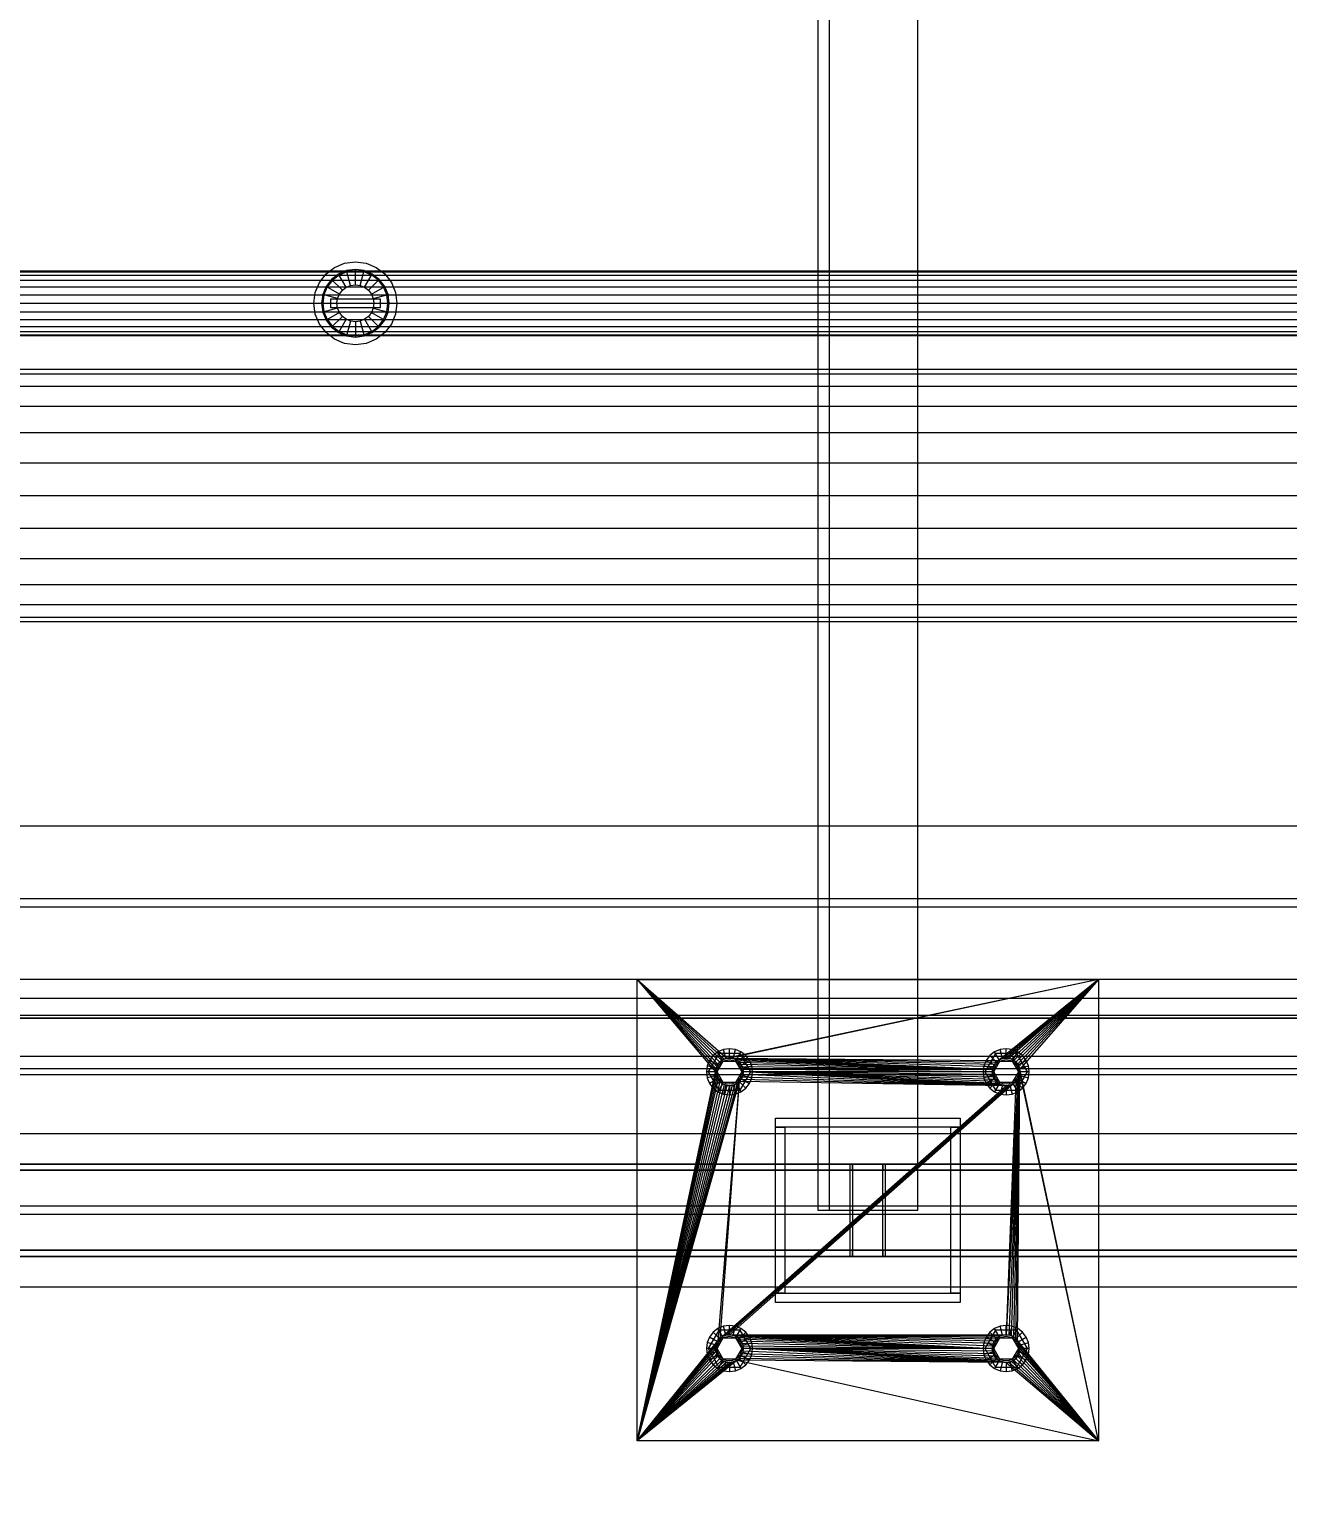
# Model space of a CAD drawing. Header units: millimetres. Extents: x -191664 to 191490, y -197311 to 10263.
# Drawn here: x 14157 to 14976, y -18931 to -17982 of the extents above; entities that cross this region are included whole.
import ezdxf

# ---------------------------------------------------------------- set-up
doc = ezdxf.new("R2010")
doc.units = ezdxf.units.MM
for name, color, linetype, lineweight in [('COTAS_INSTALACION_P', 30, 'Continuous', 0), ('COTAS_O', 1, 'Continuous', 0), ('superior_mezcladora', 7, 'Continuous', 0)]:
    doc.layers.add(name, color=color, linetype=linetype, lineweight=lineweight)
doc.dimstyles.new('PLANTA_100', dxfattribs={"dimtxt": 250, "dimasz": 150, "dimexe": 150, "dimexo": 80, "dimgap": 100, "dimtad": 1, "dimtih": 1, "dimtoh": 1, "dimdec": 1, "dimdsep": 46, "dimcen": 0.09, "dimclrd": 1, "dimclre": 1, "dimclrt": 1, "dimadec": 0, "dimazin": 0, "dimtfac": 1, "dimtdec": 4, "dimtofl": 0, "dimtmove": 0, "dimatfit": 3, "dimfxl": 1, "dimtolj": 1, "dimtzin": 0, "dimarcsym": 0})

# ---------------------------------------------------------------- blocks, each defined once
blk = doc.blocks.new('*D5')
at = {"layer": 'COTAS_INSTALACION_P', "color": 1, "lineweight": -2, "transparency": 16777216}
for p, q in [((-1000, -18080), (-1000, -25850)), ((60117.12, -18080), (60117.12, -25850)), ((-850, -25700), (59967.12, -25700))]:
    blk.add_line(p, q, dxfattribs=at)
at = {"layer": 'COTAS_INSTALACION_P', "color": 1, "transparency": 16777216}
for points in [[(-850, -25675), (-850, -25725), (-1000, -25700)], [(59967.12, -25675), (59967.12, -25725), (60117.12, -25700)]]:
    blk.add_solid(points, dxfattribs=at)
at = {"layer": 'Defpoints', "color": 0, "transparency": 16777216}
for p in [(-1000, -18000), (60117.12, -18000), (60117.12, -25700)]:
    blk.add_point(p, dxfattribs=at)
blk = doc.blocks.new('*D35')
at = {"layer": 'COTAS_O', "color": 1, "lineweight": -2, "transparency": 16777216}
for p, q in [((10569.53, -18730), (10569.53, -20100)), ((16769.53, -18730), (16769.53, -20100)), ((10719.53, -19950), (16619.53, -19950))]:
    blk.add_line(p, q, dxfattribs=at)
at = {"layer": 'COTAS_O', "color": 1, "transparency": 16777216}
for points in [[(10719.53, -19925), (10719.53, -19975), (10569.53, -19950)], [(16619.53, -19925), (16619.53, -19975), (16769.53, -19950)]]:
    blk.add_solid(points, dxfattribs=at)
at = {"layer": 'Defpoints', "color": 0, "transparency": 16777216}
for p in [(10569.53, -18650), (16769.53, -18650), (16769.53, -19950)]:
    blk.add_point(p, dxfattribs=at)

msp = doc.modelspace()

# ---------------------------------------------------------------- linework, layer by layer
at = {"layer": 'superior_mezcladora', "color": 8, "true_color": 0x667b86}
for p, q in [((14670.36, -17250), (14670.36, -18750)), ((14677.86, -18750), (14677.86, -17250)), ((14735.36, -18750), (14735.36, -17250)), ((10494.53, -18500), (16814.53, -18500)), ((10494.53, -18547.2), (16814.53, -18547.2)), ((16814.53, -18552.8), (10494.53, -18552.8)), ((16814.53, -18600), (10494.53, -18600)), ((14642.86, -18696), (14642.86, -18690)), ((14642.86, -18690), (14762.86, -18690)), ((14762.86, -18696), (14642.86, -18696)), ((14642.86, -18804), (14642.86, -18696)), ((14642.86, -18696), (14648.86, -18696)), ((14648.86, -18696), (14648.86, -18804)), ((14756.86, -18804), (14756.86, -18696)), ((14756.86, -18696), (14762.86, -18696)), ((14762.86, -18690), (14762.86, -18696)), ((14762.86, -18696), (14762.86, -18804)), ((10569.53, -18700), (16769.53, -18700)), ((14691.45, -18720), (12624.78, -18720)), ((12626.31, -18720), (14692.97, -18720)), ((12626.31, -18724), (14692.97, -18724)), ((14712.75, -18720), (12646.08, -18720)), ((14712.75, -18724), (12646.08, -18724)), ((12647.61, -18720), (14714.27, -18720)), ((14691.45, -18780), (14691.45, -18720)), ((14691.45, -18720), (14692.97, -18720)), ((16758.12, -18720), (14691.45, -18720)), ((14692.97, -18720), (14692.97, -18780)), ((14692.97, -18724), (14692.97, -18720)), ((14692.97, -18720), (14712.75, -18720)), ((14692.97, -18720), (16759.64, -18720)), ((14712.75, -18724), (14692.97, -18724)), ((14692.97, -18724), (16759.64, -18724)), ((14712.75, -18780), (14712.75, -18720)), ((14712.75, -18720), (14714.27, -18720)), ((14712.75, -18720), (14712.75, -18724)), ((16779.42, -18720), (14712.75, -18720)), ((16779.42, -18724), (14712.75, -18724)), ((14714.27, -18720), (14714.27, -18780)), ((14714.27, -18720), (16780.94, -18720)), ((10569.53, -18747.2), (16769.53, -18747.2)), ((16769.53, -18752.8), (10569.53, -18752.8)), ((14670.36, -18750), (14735.36, -18750)), ((14670.36, -18750), (14677.86, -18750)), ((12624.78, -18780), (14691.45, -18780)), ((14692.97, -18776), (12626.31, -18776)), ((14692.97, -18780), (12626.31, -18780)), ((12646.08, -18776), (14712.75, -18776)), ((12646.08, -18780), (14712.75, -18780)), ((14714.27, -18780), (12647.61, -18780)), ((14692.97, -18780), (14691.45, -18780)), ((14691.45, -18780), (16758.12, -18780)), ((14692.97, -18780), (14692.97, -18776)), ((14692.97, -18776), (14712.75, -18776)), ((16759.64, -18776), (14692.97, -18776)), ((14712.75, -18780), (14692.97, -18780)), ((16759.64, -18780), (14692.97, -18780)), ((14712.75, -18776), (14712.75, -18780)), ((14712.75, -18776), (16779.42, -18776)), ((14714.27, -18780), (14712.75, -18780)), ((14712.75, -18780), (16779.42, -18780)), ((16780.94, -18780), (14714.27, -18780)), ((16769.53, -18800), (10569.53, -18800)), ((14642.86, -18810), (14642.86, -18804)), ((14642.86, -18804), (14762.86, -18804)), ((14648.86, -18804), (14642.86, -18804)), ((14762.86, -18810), (14642.86, -18810)), ((14762.86, -18804), (14756.86, -18804)), ((14762.86, -18804), (14762.86, -18810))]:
    msp.add_line(p, q, dxfattribs=at)
at = {"layer": 'superior_mezcladora', "color": 9, "true_color": 0xb9c5c9}
for p, q in [((14356.03, -18136.62), (14362.54, -18133.92)), ((14362.54, -18133.92), (14369.53, -18133)), ((14369.53, -18133), (14376.52, -18133.92)), ((14376.52, -18133.92), (14383.03, -18136.62)), ((14346.15, -18146.5), (14350.44, -18140.91)), ((14350.44, -18140.91), (14356.03, -18136.62)), ((14383.03, -18136.62), (14388.62, -18140.91)), ((14388.62, -18140.91), (14392.91, -18146.5)), ((14342.53, -18160), (14343.45, -18153.01)), ((14343.45, -18153.01), (14346.15, -18146.5)), ((14392.91, -18146.5), (14395.61, -18153.01)), ((14395.61, -18153.01), (14396.53, -18160)), ((14343.45, -18166.99), (14342.53, -18160)), ((14396.53, -18160), (14395.61, -18166.99)), ((14346.15, -18173.5), (14343.45, -18166.99)), ((14350.44, -18179.09), (14346.15, -18173.5)), ((14392.91, -18173.5), (14388.62, -18179.09)), ((14395.61, -18166.99), (14392.91, -18173.5)), ((14356.03, -18183.38), (14350.44, -18179.09)), ((14362.54, -18186.08), (14356.03, -18183.38)), ((14383.03, -18183.38), (14376.52, -18186.08)), ((14388.62, -18179.09), (14383.03, -18183.38)), ((14369.53, -18187), (14362.54, -18186.08)), ((14376.52, -18186.08), (14369.53, -18187))]:
    msp.add_line(p, q, dxfattribs=at)
at = {"layer": 'superior_mezcladora', "color": 134, "true_color": 0x238fa9}
for p, q in [((12419.53, -18138.8), (15469.53, -18138.8)), ((12419.53, -18139.52), (15469.53, -18139.52)), ((12419.53, -18141.64), (15469.53, -18141.64)), ((12419.53, -18145.01), (15469.53, -18145.01)), ((14354.54, -18145.01), (14351.17, -18149.4)), ((14358.93, -18141.64), (14354.54, -18145.01)), ((14364.04, -18139.52), (14358.93, -18141.64)), ((14369.53, -18138.8), (14364.04, -18139.52)), ((14375.02, -18139.52), (14369.53, -18138.8)), ((14380.13, -18141.64), (14375.02, -18139.52)), ((14384.52, -18145.01), (14380.13, -18141.64)), ((14387.89, -18149.4), (14384.52, -18145.01)), ((12419.53, -18149.4), (15469.53, -18149.4)), ((12419.53, -18154.51), (15469.53, -18154.51)), ((14349.05, -18154.51), (14348.33, -18160)), ((14351.17, -18149.4), (14349.05, -18154.51)), ((14390.01, -18154.51), (14387.89, -18149.4)), ((14390.73, -18160), (14390.01, -18154.51)), ((12419.53, -18160), (15469.53, -18160)), ((14348.33, -18160), (14349.05, -18165.49)), ((14390.01, -18165.49), (14390.73, -18160)), ((12419.53, -18165.49), (15469.53, -18165.49)), ((12419.53, -18170.6), (15469.53, -18170.6)), ((14349.05, -18165.49), (14351.17, -18170.6)), ((14351.17, -18170.6), (14354.54, -18174.99)), ((14384.52, -18174.99), (14387.89, -18170.6)), ((14387.89, -18170.6), (14390.01, -18165.49)), ((12419.53, -18174.99), (15469.53, -18174.99)), ((12419.53, -18178.36), (15469.53, -18178.36)), ((12419.53, -18180.48), (15469.53, -18180.48)), ((15469.53, -18181.2), (12419.53, -18181.2)), ((14354.54, -18174.99), (14358.93, -18178.36)), ((14358.93, -18178.36), (14364.04, -18180.48)), ((14364.04, -18180.48), (14369.53, -18181.2)), ((14369.53, -18181.2), (14375.02, -18180.48)), ((14375.02, -18180.48), (14380.13, -18178.36)), ((14380.13, -18178.36), (14384.52, -18174.99))]:
    msp.add_line(p, q, dxfattribs=at)
at = {"layer": 'superior_mezcladora', "color": 55, "true_color": 0xb2944d}
for p, q in [((14353.97, -18144.44), (14350.48, -18149)), ((14358.53, -18140.95), (14353.97, -18144.44)), ((14361.04, -18151.51), (14353.97, -18144.44)), ((14363.83, -18138.75), (14358.53, -18140.95)), ((14363.53, -18149.61), (14358.53, -18140.95)), ((14369.53, -18138), (14363.83, -18138.75)), ((14366.42, -18148.41), (14363.83, -18138.75)), ((14375.22, -18138.75), (14369.53, -18138)), ((14369.53, -18148), (14369.53, -18138)), ((14372.63, -18148.41), (14375.22, -18138.75)), ((14380.53, -18140.95), (14375.22, -18138.75)), ((14375.53, -18149.61), (14380.53, -18140.95)), ((14378.01, -18151.51), (14385.08, -18144.44)), ((14385.08, -18144.44), (14380.53, -18140.95)), ((14388.58, -18149), (14385.08, -18144.44)), ((14348.28, -18154.31), (14347.53, -18160)), ((14350.48, -18149), (14348.28, -18154.31)), ((14357.94, -18156.89), (14348.28, -18154.31)), ((14359.14, -18154), (14350.48, -18149)), ((14357.94, -18156.89), (14359.14, -18154)), ((14359.14, -18154), (14361.04, -18151.51)), ((14361.04, -18151.51), (14363.53, -18149.61)), ((14363.53, -18149.61), (14366.42, -18148.41)), ((14366.42, -18148.41), (14369.53, -18148)), ((14369.53, -18148), (14372.63, -18148.41)), ((14372.63, -18148.41), (14375.53, -18149.61)), ((14375.53, -18149.61), (14378.01, -18151.51)), ((14378.01, -18151.51), (14379.92, -18154)), ((14379.92, -18154), (14388.58, -18149)), ((14379.92, -18154), (14381.12, -18156.89)), ((14381.12, -18156.89), (14390.78, -18154.31)), ((14390.78, -18154.31), (14388.58, -18149)), ((14391.53, -18160), (14390.78, -18154.31)), ((14347.53, -18160), (14348.28, -18165.69)), ((14347.53, -18160), (14357.53, -18160)), ((14357.94, -18163.11), (14348.28, -18165.69)), ((14357.53, -18160), (14357.94, -18156.89)), ((14357.94, -18163.11), (14357.53, -18160)), ((14359.14, -18166), (14357.94, -18163.11)), ((14381.12, -18163.11), (14379.92, -18166)), ((14381.12, -18156.89), (14381.53, -18160)), ((14381.53, -18160), (14381.12, -18163.11)), ((14381.12, -18163.11), (14390.78, -18165.69)), ((14381.53, -18160), (14391.53, -18160)), ((14390.78, -18165.69), (14391.53, -18160)), ((14348.28, -18165.69), (14350.48, -18171)), ((14359.14, -18166), (14350.48, -18171)), ((14350.48, -18171), (14353.97, -18175.56)), ((14361.04, -18168.49), (14353.97, -18175.56)), ((14363.53, -18170.39), (14358.53, -18179.05)), ((14361.04, -18168.49), (14359.14, -18166)), ((14363.53, -18170.39), (14361.04, -18168.49)), ((14366.42, -18171.59), (14363.53, -18170.39)), ((14366.42, -18171.59), (14363.83, -18181.25)), ((14369.53, -18172), (14366.42, -18171.59)), ((14372.63, -18171.59), (14369.53, -18172)), ((14369.53, -18172), (14369.53, -18182)), ((14375.53, -18170.39), (14372.63, -18171.59)), ((14372.63, -18171.59), (14375.22, -18181.25)), ((14378.01, -18168.49), (14375.53, -18170.39)), ((14375.53, -18170.39), (14380.53, -18179.05)), ((14379.92, -18166), (14378.01, -18168.49)), ((14378.01, -18168.49), (14385.08, -18175.56)), ((14379.92, -18166), (14388.58, -18171)), ((14385.08, -18175.56), (14388.58, -18171)), ((14388.58, -18171), (14390.78, -18165.69)), ((14353.97, -18175.56), (14358.53, -18179.05)), ((14358.53, -18179.05), (14363.83, -18181.25)), ((14363.83, -18181.25), (14369.53, -18182)), ((14369.53, -18182), (14375.22, -18181.25)), ((14375.22, -18181.25), (14380.53, -18179.05)), ((14380.53, -18179.05), (14385.08, -18175.56))]:
    msp.add_line(p, q, dxfattribs=at)
at = {"layer": 'superior_mezcladora', "color": 139, "true_color": 0x344b58}
for p, q in [((14353.53, -18163), (14353.53, -18157)), ((14353.53, -18157), (14385.53, -18157)), ((14385.53, -18163), (14353.53, -18163)), ((14385.53, -18157), (14385.53, -18163))]:
    msp.add_line(p, q, dxfattribs=at)
at = {"layer": 'superior_mezcladora', "color": 254, "true_color": 0xdce0df}
for p, q in [((16929.53, -18203), (10409.53, -18203)), ((10409.53, -18205.79), (16929.53, -18205.79)), ((10409.53, -18213.99), (16929.53, -18213.99)), ((10409.53, -18227.02), (16929.53, -18227.02)), ((10409.53, -18244), (16929.53, -18244)), ((10409.53, -18263.78), (16929.53, -18263.78)), ((10409.53, -18285), (16929.53, -18285)), ((10409.53, -18306.22), (16929.53, -18306.22)), ((10409.53, -18326), (16929.53, -18326)), ((10409.53, -18342.98), (16929.53, -18342.98)), ((10409.53, -18356.01), (16929.53, -18356.01)), ((10409.53, -18364.21), (16929.53, -18364.21)), ((10409.53, -18367), (16929.53, -18367))]:
    msp.add_line(p, q, dxfattribs=at)
at = {"layer": 'superior_mezcladora', "color": 252, "true_color": 0x82929a}
for p, q in [((14552.86, -18900), (14552.86, -18600)), ((14552.86, -18600), (14603.86, -18660)), ((14552.86, -18600), (14604.03, -18658.24)), ((14552.86, -18600), (14604.55, -18656.56)), ((14552.86, -18600), (14605.38, -18655)), ((14552.86, -18600), (14606.5, -18653.64)), ((14552.86, -18600), (14607.86, -18652.52)), ((14552.86, -18600), (14609.42, -18651.69)), ((14552.86, -18600), (14611.11, -18651.17)), ((14552.86, -18600), (14852.86, -18600)), ((14852.86, -18600), (14611.11, -18651.17)), ((14852.86, -18600), (14612.86, -18651)), ((14852.86, -18600), (14787.86, -18652.52)), ((14852.86, -18600), (14789.42, -18651.69)), ((14852.86, -18600), (14791.11, -18651.17)), ((14852.86, -18600), (14792.86, -18651)), ((14852.86, -18600), (14794.62, -18651.17)), ((14852.86, -18600), (14796.31, -18651.69)), ((14852.86, -18600), (14797.86, -18652.52)), ((14852.86, -18600), (14799.23, -18653.64)), ((14852.86, -18600), (14800.35, -18655)), ((14852.86, -18600), (14801.18, -18656.56)), ((14852.86, -18600), (14801.69, -18658.24)), ((14852.86, -18600), (14852.86, -18900)), ((14604.03, -18658.24), (14603.86, -18660)), ((14604.55, -18656.56), (14604.03, -18658.24)), ((14605.38, -18655), (14604.55, -18656.56)), ((14606.5, -18653.64), (14605.38, -18655)), ((14607.86, -18652.52), (14606.5, -18653.64)), ((14609.42, -18651.69), (14607.86, -18652.52)), ((14611.11, -18651.17), (14609.42, -18651.69)), ((14612.86, -18651), (14611.11, -18651.17)), ((14614.62, -18651.17), (14612.86, -18651)), ((14612.86, -18651), (14784.03, -18658.24)), ((14612.86, -18651), (14784.55, -18656.56)), ((14612.86, -18651), (14785.38, -18655)), ((14612.86, -18651), (14786.5, -18653.64)), ((14612.86, -18651), (14787.86, -18652.52)), ((14616.31, -18651.69), (14614.62, -18651.17)), ((14614.62, -18651.17), (14784.03, -18658.24)), ((14617.86, -18652.52), (14616.31, -18651.69)), ((14616.31, -18651.69), (14784.03, -18658.24)), ((14619.23, -18653.64), (14617.86, -18652.52)), ((14617.86, -18652.52), (14784.03, -18658.24)), ((14620.35, -18655), (14619.23, -18653.64)), ((14619.23, -18653.64), (14784.03, -18658.24)), ((14621.18, -18656.56), (14620.35, -18655)), ((14620.35, -18655), (14784.03, -18658.24)), ((14621.69, -18658.24), (14621.18, -18656.56)), ((14621.18, -18656.56), (14784.03, -18658.24)), ((14621.86, -18660), (14621.69, -18658.24)), ((14621.69, -18658.24), (14784.03, -18658.24)), ((14621.86, -18660), (14784.03, -18658.24)), ((14784.03, -18658.24), (14783.86, -18660)), ((14784.55, -18656.56), (14784.03, -18658.24)), ((14785.38, -18655), (14784.55, -18656.56)), ((14786.5, -18653.64), (14785.38, -18655)), ((14787.86, -18652.52), (14786.5, -18653.64)), ((14789.42, -18651.69), (14787.86, -18652.52)), ((14791.11, -18651.17), (14789.42, -18651.69)), ((14792.86, -18651), (14791.11, -18651.17)), ((14794.62, -18651.17), (14792.86, -18651)), ((14796.31, -18651.69), (14794.62, -18651.17)), ((14797.86, -18652.52), (14796.31, -18651.69)), ((14799.23, -18653.64), (14797.86, -18652.52)), ((14800.35, -18655), (14799.23, -18653.64)), ((14801.18, -18656.56), (14800.35, -18655)), ((14801.69, -18658.24), (14801.18, -18656.56)), ((14852.86, -18900), (14801.69, -18658.24)), ((14801.86, -18660), (14801.69, -18658.24)), ((14552.86, -18900), (14603.86, -18660)), ((14604.03, -18661.76), (14552.86, -18900)), ((14604.55, -18663.44), (14552.86, -18900)), ((14605.38, -18665), (14552.86, -18900)), ((14606.5, -18666.36), (14552.86, -18900)), ((14619.23, -18666.36), (14552.86, -18900)), ((14607.86, -18667.48), (14552.86, -18900)), ((14617.86, -18667.48), (14552.86, -18900)), ((14603.86, -18660), (14604.03, -18661.76)), ((14604.03, -18661.76), (14604.55, -18663.44)), ((14604.55, -18663.44), (14605.38, -18665)), ((14605.38, -18665), (14606.5, -18666.36)), ((14619.23, -18666.36), (14605.38, -18835)), ((14606.5, -18666.36), (14607.86, -18667.48)), ((14619.23, -18666.36), (14606.5, -18833.64)), ((14799.23, -18666.36), (14606.5, -18833.64)), ((14797.86, -18667.48), (14606.5, -18833.64)), ((14799.23, -18666.36), (14607.86, -18832.52)), ((14607.86, -18667.48), (14609.42, -18668.31)), ((14799.23, -18666.36), (14609.42, -18831.69)), ((14799.23, -18666.36), (14611.11, -18831.17)), ((14799.23, -18666.36), (14612.86, -18831)), ((14616.31, -18668.31), (14617.86, -18667.48)), ((14617.86, -18667.48), (14619.23, -18666.36)), ((14619.23, -18666.36), (14620.35, -18665)), ((14792.86, -18669), (14619.23, -18666.36)), ((14620.35, -18665), (14621.18, -18663.44)), ((14792.86, -18669), (14620.35, -18665)), ((14621.18, -18663.44), (14621.69, -18661.76)), ((14792.86, -18669), (14621.18, -18663.44)), ((14621.69, -18661.76), (14621.86, -18660)), ((14792.86, -18669), (14621.69, -18661.76)), ((14783.86, -18660), (14621.86, -18660)), ((14784.03, -18661.76), (14621.86, -18660)), ((14784.55, -18663.44), (14621.86, -18660)), ((14785.38, -18665), (14621.86, -18660)), ((14786.5, -18666.36), (14621.86, -18660)), ((14787.86, -18667.48), (14621.86, -18660)), ((14789.42, -18668.31), (14621.86, -18660)), ((14791.11, -18668.83), (14621.86, -18660)), ((14792.86, -18669), (14621.86, -18660)), ((14783.86, -18660), (14784.03, -18661.76)), ((14784.03, -18661.76), (14784.55, -18663.44)), ((14784.55, -18663.44), (14785.38, -18665)), ((14785.38, -18665), (14786.5, -18666.36)), ((14786.5, -18666.36), (14787.86, -18667.48)), ((14787.86, -18667.48), (14789.42, -18668.31)), ((14801.86, -18660), (14792.86, -18831)), ((14801.69, -18661.76), (14792.86, -18831)), ((14801.18, -18663.44), (14792.86, -18831)), ((14800.35, -18665), (14792.86, -18831)), ((14799.23, -18666.36), (14792.86, -18831)), ((14801.86, -18660), (14794.62, -18831.17)), ((14796.31, -18831.69), (14801.86, -18660)), ((14796.31, -18668.31), (14797.86, -18667.48)), ((14797.86, -18832.52), (14801.86, -18660)), ((14797.86, -18667.48), (14799.23, -18666.36)), ((14799.23, -18833.64), (14801.86, -18660)), ((14799.23, -18666.36), (14800.35, -18665)), ((14800.35, -18835), (14801.86, -18660)), ((14800.35, -18665), (14801.18, -18663.44)), ((14801.18, -18663.44), (14801.69, -18661.76)), ((14801.69, -18661.76), (14801.86, -18660)), ((14852.86, -18900), (14801.86, -18660)), ((14609.42, -18668.31), (14552.86, -18900)), ((14616.31, -18668.31), (14552.86, -18900)), ((14611.11, -18668.83), (14552.86, -18900)), ((14614.62, -18668.83), (14552.86, -18900)), ((14612.86, -18669), (14552.86, -18900)), ((14796.31, -18668.31), (14606.5, -18833.64)), ((14794.62, -18668.83), (14606.5, -18833.64)), ((14792.86, -18669), (14606.5, -18833.64)), ((14609.42, -18668.31), (14611.11, -18668.83)), ((14611.11, -18668.83), (14612.86, -18669)), ((14612.86, -18669), (14614.62, -18668.83)), ((14614.62, -18668.83), (14616.31, -18668.31)), ((14789.42, -18668.31), (14791.11, -18668.83)), ((14791.11, -18668.83), (14792.86, -18669)), ((14792.86, -18669), (14794.62, -18668.83)), ((14794.62, -18668.83), (14796.31, -18668.31)), ((14552.86, -18900), (14605.38, -18835)), ((14552.86, -18900), (14604.55, -18836.56)), ((14552.86, -18900), (14604.03, -18838.24)), ((14604.03, -18838.24), (14603.86, -18840)), ((14604.55, -18836.56), (14604.03, -18838.24)), ((14605.38, -18835), (14604.55, -18836.56)), ((14606.5, -18833.64), (14605.38, -18835)), ((14607.86, -18832.52), (14606.5, -18833.64)), ((14609.42, -18831.69), (14607.86, -18832.52)), ((14611.11, -18831.17), (14609.42, -18831.69)), ((14612.86, -18831), (14611.11, -18831.17)), ((14614.62, -18831.17), (14612.86, -18831)), ((14612.86, -18831), (14783.86, -18840)), ((14612.86, -18831), (14784.03, -18838.24)), ((14612.86, -18831), (14784.55, -18836.56)), ((14612.86, -18831), (14785.38, -18835)), ((14612.86, -18831), (14786.5, -18833.64)), ((14612.86, -18831), (14787.86, -18832.52)), ((14612.86, -18831), (14789.42, -18831.69)), ((14612.86, -18831), (14791.11, -18831.17)), ((14612.86, -18831), (14792.86, -18831)), ((14616.31, -18831.69), (14614.62, -18831.17)), ((14614.62, -18831.17), (14783.86, -18840)), ((14617.86, -18832.52), (14616.31, -18831.69)), ((14616.31, -18831.69), (14783.86, -18840)), ((14619.23, -18833.64), (14617.86, -18832.52)), ((14617.86, -18832.52), (14783.86, -18840)), ((14620.35, -18835), (14619.23, -18833.64)), ((14619.23, -18833.64), (14783.86, -18840)), ((14621.18, -18836.56), (14620.35, -18835)), ((14620.35, -18835), (14783.86, -18840)), ((14621.69, -18838.24), (14621.18, -18836.56)), ((14621.18, -18836.56), (14783.86, -18840)), ((14621.86, -18840), (14621.69, -18838.24)), ((14621.69, -18838.24), (14783.86, -18840)), ((14784.03, -18838.24), (14783.86, -18840)), ((14784.55, -18836.56), (14784.03, -18838.24)), ((14785.38, -18835), (14784.55, -18836.56)), ((14786.5, -18833.64), (14785.38, -18835)), ((14787.86, -18832.52), (14786.5, -18833.64)), ((14789.42, -18831.69), (14787.86, -18832.52)), ((14791.11, -18831.17), (14789.42, -18831.69)), ((14792.86, -18831), (14791.11, -18831.17)), ((14794.62, -18831.17), (14792.86, -18831)), ((14796.31, -18831.69), (14794.62, -18831.17)), ((14797.86, -18832.52), (14796.31, -18831.69)), ((14799.23, -18833.64), (14797.86, -18832.52)), ((14800.35, -18835), (14799.23, -18833.64)), ((14801.18, -18836.56), (14800.35, -18835)), ((14800.35, -18835), (14852.86, -18900)), ((14801.69, -18838.24), (14801.18, -18836.56)), ((14801.18, -18836.56), (14852.86, -18900)), ((14801.86, -18840), (14801.69, -18838.24)), ((14801.69, -18838.24), (14852.86, -18900)), ((14603.86, -18840), (14552.86, -18900)), ((14604.03, -18841.76), (14552.86, -18900)), ((14604.55, -18843.44), (14552.86, -18900)), ((14605.38, -18845), (14552.86, -18900)), ((14606.5, -18846.36), (14552.86, -18900)), ((14607.86, -18847.48), (14552.86, -18900)), ((14617.86, -18847.48), (14552.86, -18900)), ((14603.86, -18840), (14604.03, -18841.76)), ((14604.03, -18841.76), (14604.55, -18843.44)), ((14604.55, -18843.44), (14605.38, -18845)), ((14605.38, -18845), (14606.5, -18846.36)), ((14606.5, -18846.36), (14607.86, -18847.48)), ((14607.86, -18847.48), (14609.42, -18848.31)), ((14616.31, -18848.31), (14617.86, -18847.48)), ((14617.86, -18847.48), (14619.23, -18846.36)), ((14617.86, -18847.48), (14852.86, -18900)), ((14792.86, -18849), (14617.86, -18847.48)), ((14619.23, -18846.36), (14620.35, -18845)), ((14792.86, -18849), (14619.23, -18846.36)), ((14620.35, -18845), (14621.18, -18843.44)), ((14792.86, -18849), (14620.35, -18845)), ((14621.18, -18843.44), (14621.69, -18841.76)), ((14792.86, -18849), (14621.18, -18843.44)), ((14621.69, -18841.76), (14621.86, -18840)), ((14792.86, -18849), (14621.69, -18841.76)), ((14783.86, -18840), (14621.86, -18840)), ((14784.03, -18841.76), (14621.86, -18840)), ((14784.55, -18843.44), (14621.86, -18840)), ((14785.38, -18845), (14621.86, -18840)), ((14786.5, -18846.36), (14621.86, -18840)), ((14787.86, -18847.48), (14621.86, -18840)), ((14789.42, -18848.31), (14621.86, -18840)), ((14791.11, -18848.83), (14621.86, -18840)), ((14792.86, -18849), (14621.86, -18840)), ((14783.86, -18840), (14784.03, -18841.76)), ((14784.03, -18841.76), (14784.55, -18843.44)), ((14784.55, -18843.44), (14785.38, -18845)), ((14785.38, -18845), (14786.5, -18846.36)), ((14786.5, -18846.36), (14787.86, -18847.48)), ((14787.86, -18847.48), (14789.42, -18848.31)), ((14796.31, -18848.31), (14797.86, -18847.48)), ((14797.86, -18847.48), (14799.23, -18846.36)), ((14797.86, -18847.48), (14852.86, -18900)), ((14799.23, -18846.36), (14800.35, -18845)), ((14799.23, -18846.36), (14852.86, -18900)), ((14800.35, -18845), (14801.18, -18843.44)), ((14800.35, -18845), (14852.86, -18900)), ((14801.18, -18843.44), (14801.69, -18841.76)), ((14801.18, -18843.44), (14852.86, -18900)), ((14801.69, -18841.76), (14801.86, -18840)), ((14801.69, -18841.76), (14852.86, -18900)), ((14801.86, -18840), (14852.86, -18900)), ((14609.42, -18848.31), (14552.86, -18900)), ((14616.31, -18848.31), (14552.86, -18900)), ((14611.11, -18848.83), (14552.86, -18900)), ((14614.62, -18848.83), (14552.86, -18900)), ((14612.86, -18849), (14552.86, -18900)), ((14609.42, -18848.31), (14611.11, -18848.83)), ((14611.11, -18848.83), (14612.86, -18849)), ((14612.86, -18849), (14614.62, -18848.83)), ((14614.62, -18848.83), (14616.31, -18848.31)), ((14789.42, -18848.31), (14791.11, -18848.83)), ((14791.11, -18848.83), (14792.86, -18849)), ((14792.86, -18849), (14794.62, -18848.83)), ((14792.86, -18849), (14852.86, -18900)), ((14794.62, -18848.83), (14796.31, -18848.31)), ((14794.62, -18848.83), (14852.86, -18900)), ((14796.31, -18848.31), (14852.86, -18900)), ((14852.86, -18900), (14552.86, -18900))]:
    msp.add_line(p, q, dxfattribs=at)
at = {"layer": 'superior_mezcladora', "color": 251, "true_color": 0x64686b}
for p, q in [((10569.53, -18612), (16769.53, -18612)), ((16769.53, -18662), (10569.53, -18662))]:
    msp.add_line(p, q, dxfattribs=at)
at = {"layer": 'superior_mezcladora', "color": 9, "true_color": 0xc6c9c8}
for p, q in [((10569.53, -18623), (16769.53, -18623)), ((16769.53, -18658), (10569.53, -18658))]:
    msp.add_line(p, q, dxfattribs=at)
at = {"layer": 'superior_mezcladora', "color": 252, "true_color": 0x8b8c91}
for p, q in [((10569.53, -18625), (16769.53, -18625)), ((16769.53, -18650), (10569.53, -18650))]:
    msp.add_line(p, q, dxfattribs=at)
at = {"layer": 'superior_mezcladora', "color": 253, "true_color": 0xa5a6aa}
msp.add_line((16169.53, -18625), (10594.53, -18625), dxfattribs=at)
at = {"layer": 'superior_mezcladora', "color": 252, "true_color": 0x8ba19a}
for p, q in [((14605.94, -18648.01), (14599.01, -18660)), ((14605.36, -18647.01), (14602.26, -18649.39)), ((14608.98, -18645.51), (14605.36, -18647.01)), ((14608.36, -18652.21), (14605.36, -18647.01)), ((14619.79, -18648.01), (14605.94, -18648.01)), ((14608.86, -18653.07), (14605.94, -18648.01)), ((14612.86, -18645), (14608.98, -18645.51)), ((14610.53, -18651.31), (14608.98, -18645.51)), ((14616.74, -18645.51), (14612.86, -18645)), ((14612.86, -18651), (14612.86, -18645)), ((14615.19, -18651.31), (14616.74, -18645.51)), ((14620.36, -18647.01), (14616.74, -18645.51)), ((14616.86, -18653.07), (14619.79, -18648.01)), ((14617.36, -18652.21), (14620.36, -18647.01)), ((14626.71, -18660), (14619.79, -18648.01)), ((14623.47, -18649.39), (14620.36, -18647.01)), ((14785.94, -18648.01), (14779.01, -18660)), ((14785.36, -18647.01), (14782.26, -18649.39)), ((14788.98, -18645.51), (14785.36, -18647.01)), ((14788.36, -18652.21), (14785.36, -18647.01)), ((14799.79, -18648.01), (14785.94, -18648.01)), ((14788.86, -18653.07), (14785.94, -18648.01)), ((14792.86, -18645), (14788.98, -18645.51)), ((14790.53, -18651.31), (14788.98, -18645.51)), ((14796.74, -18645.51), (14792.86, -18645)), ((14792.86, -18651), (14792.86, -18645)), ((14795.19, -18651.31), (14796.74, -18645.51)), ((14800.36, -18647.01), (14796.74, -18645.51)), ((14796.86, -18653.07), (14799.79, -18648.01)), ((14797.36, -18652.21), (14800.36, -18647.01)), ((14806.71, -18660), (14799.79, -18648.01)), ((14803.47, -18649.39), (14800.36, -18647.01)), ((14598.37, -18656.12), (14597.86, -18660)), ((14599.87, -18652.5), (14598.37, -18656.12)), ((14604.17, -18657.67), (14598.37, -18656.12)), ((14602.26, -18649.39), (14599.87, -18652.5)), ((14605.07, -18655.5), (14599.87, -18652.5)), ((14606.5, -18653.64), (14602.26, -18649.39)), ((14603.86, -18660), (14604.17, -18657.67)), ((14604.17, -18657.67), (14605.07, -18655.5)), ((14604.86, -18660), (14608.86, -18653.07)), ((14605.07, -18655.5), (14606.5, -18653.64)), ((14606.5, -18653.64), (14608.36, -18652.21)), ((14608.36, -18652.21), (14610.53, -18651.31)), ((14608.86, -18653.07), (14616.86, -18653.07)), ((14610.53, -18651.31), (14612.86, -18651)), ((14612.86, -18651), (14615.19, -18651.31)), ((14615.19, -18651.31), (14617.36, -18652.21)), ((14616.86, -18653.07), (14620.86, -18660)), ((14617.36, -18652.21), (14619.23, -18653.64)), ((14619.23, -18653.64), (14623.47, -18649.39)), ((14619.23, -18653.64), (14620.66, -18655.5)), ((14620.66, -18655.5), (14625.85, -18652.5)), ((14620.66, -18655.5), (14621.56, -18657.67)), ((14621.56, -18657.67), (14627.35, -18656.12)), ((14621.56, -18657.67), (14621.86, -18660)), ((14625.85, -18652.5), (14623.47, -18649.39)), ((14627.35, -18656.12), (14625.85, -18652.5)), ((14627.86, -18660), (14627.35, -18656.12)), ((14778.37, -18656.12), (14777.86, -18660)), ((14779.87, -18652.5), (14778.37, -18656.12)), ((14784.17, -18657.67), (14778.37, -18656.12)), ((14782.26, -18649.39), (14779.87, -18652.5)), ((14785.07, -18655.5), (14779.87, -18652.5)), ((14786.5, -18653.64), (14782.26, -18649.39)), ((14783.86, -18660), (14784.17, -18657.67)), ((14784.17, -18657.67), (14785.07, -18655.5)), ((14784.86, -18660), (14788.86, -18653.07)), ((14785.07, -18655.5), (14786.5, -18653.64)), ((14786.5, -18653.64), (14788.36, -18652.21)), ((14788.36, -18652.21), (14790.53, -18651.31)), ((14788.86, -18653.07), (14796.86, -18653.07)), ((14790.53, -18651.31), (14792.86, -18651)), ((14792.86, -18651), (14795.19, -18651.31)), ((14795.19, -18651.31), (14797.36, -18652.21)), ((14796.86, -18653.07), (14800.86, -18660)), ((14797.36, -18652.21), (14799.23, -18653.64)), ((14799.23, -18653.64), (14803.47, -18649.39)), ((14799.23, -18653.64), (14800.66, -18655.5)), ((14800.66, -18655.5), (14805.85, -18652.5)), ((14800.66, -18655.5), (14801.56, -18657.67)), ((14801.56, -18657.67), (14807.35, -18656.12)), ((14801.56, -18657.67), (14801.86, -18660)), ((14805.85, -18652.5), (14803.47, -18649.39)), ((14807.35, -18656.12), (14805.85, -18652.5)), ((14807.86, -18660), (14807.35, -18656.12)), ((14603.86, -18660), (14597.86, -18660)), ((14597.86, -18660), (14598.37, -18663.88)), ((14604.17, -18662.33), (14598.37, -18663.88)), ((14598.37, -18663.88), (14599.87, -18667.5)), ((14604.86, -18660), (14599.01, -18660)), ((14599.01, -18660), (14605.94, -18671.99)), ((14605.07, -18664.5), (14599.87, -18667.5)), ((14599.87, -18667.5), (14602.26, -18670.61)), ((14606.5, -18666.36), (14602.26, -18670.61)), ((14604.17, -18662.33), (14603.86, -18660)), ((14605.07, -18664.5), (14604.17, -18662.33)), ((14608.86, -18666.93), (14604.86, -18660)), ((14606.5, -18666.36), (14605.07, -18664.5)), ((14608.36, -18667.79), (14605.36, -18672.99)), ((14608.86, -18666.93), (14605.94, -18671.99)), ((14608.36, -18667.79), (14606.5, -18666.36)), ((14610.53, -18668.69), (14608.36, -18667.79)), ((14616.86, -18666.93), (14608.86, -18666.93)), ((14617.36, -18667.79), (14615.19, -18668.69)), ((14620.86, -18660), (14616.86, -18666.93)), ((14616.86, -18666.93), (14619.79, -18671.99)), ((14619.23, -18666.36), (14617.36, -18667.79)), ((14617.36, -18667.79), (14620.36, -18672.99)), ((14620.66, -18664.5), (14619.23, -18666.36)), ((14619.23, -18666.36), (14623.47, -18670.61)), ((14619.79, -18671.99), (14626.71, -18660)), ((14621.56, -18662.33), (14620.66, -18664.5)), ((14620.66, -18664.5), (14625.85, -18667.5)), ((14626.71, -18660), (14620.86, -18660)), ((14621.86, -18660), (14621.56, -18662.33)), ((14621.56, -18662.33), (14627.35, -18663.88)), ((14627.86, -18660), (14621.86, -18660)), ((14623.47, -18670.61), (14625.85, -18667.5)), ((14625.85, -18667.5), (14627.35, -18663.88)), ((14627.35, -18663.88), (14627.86, -18660)), ((14783.86, -18660), (14777.86, -18660)), ((14777.86, -18660), (14778.37, -18663.88)), ((14784.17, -18662.33), (14778.37, -18663.88)), ((14778.37, -18663.88), (14779.87, -18667.5)), ((14784.86, -18660), (14779.01, -18660)), ((14779.01, -18660), (14785.94, -18671.99)), ((14785.07, -18664.5), (14779.87, -18667.5)), ((14779.87, -18667.5), (14782.26, -18670.61)), ((14786.5, -18666.36), (14782.26, -18670.61)), ((14784.17, -18662.33), (14783.86, -18660)), ((14785.07, -18664.5), (14784.17, -18662.33)), ((14788.86, -18666.93), (14784.86, -18660)), ((14786.5, -18666.36), (14785.07, -18664.5)), ((14788.36, -18667.79), (14785.36, -18672.99)), ((14788.86, -18666.93), (14785.94, -18671.99)), ((14788.36, -18667.79), (14786.5, -18666.36)), ((14790.53, -18668.69), (14788.36, -18667.79)), ((14796.86, -18666.93), (14788.86, -18666.93)), ((14797.36, -18667.79), (14795.19, -18668.69)), ((14800.86, -18660), (14796.86, -18666.93)), ((14796.86, -18666.93), (14799.79, -18671.99)), ((14799.23, -18666.36), (14797.36, -18667.79)), ((14797.36, -18667.79), (14800.36, -18672.99)), ((14800.66, -18664.5), (14799.23, -18666.36)), ((14799.23, -18666.36), (14803.47, -18670.61)), ((14799.79, -18671.99), (14806.71, -18660)), ((14801.56, -18662.33), (14800.66, -18664.5)), ((14800.66, -18664.5), (14805.85, -18667.5)), ((14806.71, -18660), (14800.86, -18660)), ((14801.86, -18660), (14801.56, -18662.33)), ((14801.56, -18662.33), (14807.35, -18663.88)), ((14807.86, -18660), (14801.86, -18660)), ((14803.47, -18670.61), (14805.85, -18667.5)), ((14805.85, -18667.5), (14807.35, -18663.88)), ((14807.35, -18663.88), (14807.86, -18660)), ((14602.26, -18670.61), (14605.36, -18672.99)), ((14605.36, -18672.99), (14608.98, -18674.49)), ((14605.94, -18671.99), (14619.79, -18671.99)), ((14610.53, -18668.69), (14608.98, -18674.49)), ((14608.98, -18674.49), (14612.86, -18675)), ((14612.86, -18669), (14610.53, -18668.69)), ((14615.19, -18668.69), (14612.86, -18669)), ((14612.86, -18669), (14612.86, -18675)), ((14612.86, -18675), (14616.74, -18674.49)), ((14615.19, -18668.69), (14616.74, -18674.49)), ((14616.74, -18674.49), (14620.36, -18672.99)), ((14620.36, -18672.99), (14623.47, -18670.61)), ((14782.26, -18670.61), (14785.36, -18672.99)), ((14785.36, -18672.99), (14788.98, -18674.49)), ((14785.94, -18671.99), (14799.79, -18671.99)), ((14790.53, -18668.69), (14788.98, -18674.49)), ((14788.98, -18674.49), (14792.86, -18675)), ((14792.86, -18669), (14790.53, -18668.69)), ((14795.19, -18668.69), (14792.86, -18669)), ((14792.86, -18669), (14792.86, -18675)), ((14792.86, -18675), (14796.74, -18674.49)), ((14795.19, -18668.69), (14796.74, -18674.49)), ((14796.74, -18674.49), (14800.36, -18672.99)), ((14800.36, -18672.99), (14803.47, -18670.61)), ((14605.94, -18828.01), (14599.01, -18840)), ((14605.36, -18827.01), (14602.26, -18829.39)), ((14608.98, -18825.51), (14605.36, -18827.01)), ((14608.36, -18832.21), (14605.36, -18827.01)), ((14619.79, -18828.01), (14605.94, -18828.01)), ((14608.86, -18833.07), (14605.94, -18828.01)), ((14612.86, -18825), (14608.98, -18825.51)), ((14610.53, -18831.31), (14608.98, -18825.51)), ((14616.74, -18825.51), (14612.86, -18825)), ((14612.86, -18831), (14612.86, -18825)), ((14615.19, -18831.31), (14616.74, -18825.51)), ((14620.36, -18827.01), (14616.74, -18825.51)), ((14616.86, -18833.07), (14619.79, -18828.01)), ((14617.36, -18832.21), (14620.36, -18827.01)), ((14626.71, -18840), (14619.79, -18828.01)), ((14623.47, -18829.39), (14620.36, -18827.01)), ((14785.94, -18828.01), (14779.01, -18840)), ((14785.36, -18827.01), (14782.26, -18829.39)), ((14788.98, -18825.51), (14785.36, -18827.01)), ((14788.36, -18832.21), (14785.36, -18827.01)), ((14799.79, -18828.01), (14785.94, -18828.01)), ((14788.86, -18833.07), (14785.94, -18828.01)), ((14792.86, -18825), (14788.98, -18825.51)), ((14790.53, -18831.31), (14788.98, -18825.51)), ((14796.74, -18825.51), (14792.86, -18825)), ((14792.86, -18831), (14792.86, -18825)), ((14795.19, -18831.31), (14796.74, -18825.51)), ((14800.36, -18827.01), (14796.74, -18825.51)), ((14796.86, -18833.07), (14799.79, -18828.01)), ((14797.36, -18832.21), (14800.36, -18827.01)), ((14806.71, -18840), (14799.79, -18828.01)), ((14803.47, -18829.39), (14800.36, -18827.01)), ((14598.37, -18836.12), (14597.86, -18840)), ((14599.87, -18832.5), (14598.37, -18836.12)), ((14604.17, -18837.67), (14598.37, -18836.12)), ((14602.26, -18829.39), (14599.87, -18832.5)), ((14605.07, -18835.5), (14599.87, -18832.5)), ((14606.5, -18833.64), (14602.26, -18829.39)), ((14603.86, -18840), (14604.17, -18837.67)), ((14604.17, -18837.67), (14605.07, -18835.5)), ((14604.86, -18840), (14608.86, -18833.07)), ((14605.07, -18835.5), (14606.5, -18833.64)), ((14606.5, -18833.64), (14608.36, -18832.21)), ((14608.36, -18832.21), (14610.53, -18831.31)), ((14608.86, -18833.07), (14616.86, -18833.07)), ((14610.53, -18831.31), (14612.86, -18831)), ((14612.86, -18831), (14615.19, -18831.31)), ((14615.19, -18831.31), (14617.36, -18832.21)), ((14616.86, -18833.07), (14620.86, -18840)), ((14617.36, -18832.21), (14619.23, -18833.64)), ((14619.23, -18833.64), (14623.47, -18829.39)), ((14619.23, -18833.64), (14620.66, -18835.5)), ((14620.66, -18835.5), (14625.85, -18832.5)), ((14620.66, -18835.5), (14621.56, -18837.67)), ((14621.56, -18837.67), (14627.35, -18836.12)), ((14621.56, -18837.67), (14621.86, -18840)), ((14625.85, -18832.5), (14623.47, -18829.39)), ((14627.35, -18836.12), (14625.85, -18832.5)), ((14627.86, -18840), (14627.35, -18836.12)), ((14778.37, -18836.12), (14777.86, -18840)), ((14779.87, -18832.5), (14778.37, -18836.12)), ((14784.17, -18837.67), (14778.37, -18836.12)), ((14782.26, -18829.39), (14779.87, -18832.5)), ((14785.07, -18835.5), (14779.87, -18832.5)), ((14786.5, -18833.64), (14782.26, -18829.39)), ((14783.86, -18840), (14784.17, -18837.67)), ((14784.17, -18837.67), (14785.07, -18835.5)), ((14784.86, -18840), (14788.86, -18833.07)), ((14785.07, -18835.5), (14786.5, -18833.64)), ((14786.5, -18833.64), (14788.36, -18832.21)), ((14788.36, -18832.21), (14790.53, -18831.31)), ((14788.86, -18833.07), (14796.86, -18833.07)), ((14790.53, -18831.31), (14792.86, -18831)), ((14792.86, -18831), (14795.19, -18831.31)), ((14795.19, -18831.31), (14797.36, -18832.21)), ((14796.86, -18833.07), (14800.86, -18840)), ((14797.36, -18832.21), (14799.23, -18833.64)), ((14799.23, -18833.64), (14803.47, -18829.39)), ((14799.23, -18833.64), (14800.66, -18835.5)), ((14800.66, -18835.5), (14805.85, -18832.5)), ((14800.66, -18835.5), (14801.56, -18837.67)), ((14801.56, -18837.67), (14807.35, -18836.12)), ((14801.56, -18837.67), (14801.86, -18840)), ((14805.85, -18832.5), (14803.47, -18829.39)), ((14807.35, -18836.12), (14805.85, -18832.5)), ((14807.86, -18840), (14807.35, -18836.12)), ((14603.86, -18840), (14597.86, -18840)), ((14597.86, -18840), (14598.37, -18843.88)), ((14604.17, -18842.33), (14598.37, -18843.88)), ((14598.37, -18843.88), (14599.87, -18847.5)), ((14604.86, -18840), (14599.01, -18840)), ((14599.01, -18840), (14605.94, -18851.99)), ((14605.07, -18844.5), (14599.87, -18847.5)), ((14599.87, -18847.5), (14602.26, -18850.61)), ((14606.5, -18846.36), (14602.26, -18850.61)), ((14604.17, -18842.33), (14603.86, -18840)), ((14605.07, -18844.5), (14604.17, -18842.33)), ((14608.86, -18846.93), (14604.86, -18840)), ((14606.5, -18846.36), (14605.07, -18844.5)), ((14608.36, -18847.79), (14605.36, -18852.99)), ((14608.86, -18846.93), (14605.94, -18851.99)), ((14608.36, -18847.79), (14606.5, -18846.36)), ((14610.53, -18848.69), (14608.36, -18847.79)), ((14616.86, -18846.93), (14608.86, -18846.93)), ((14617.36, -18847.79), (14615.19, -18848.69)), ((14620.86, -18840), (14616.86, -18846.93)), ((14616.86, -18846.93), (14619.79, -18851.99)), ((14619.23, -18846.36), (14617.36, -18847.79)), ((14617.36, -18847.79), (14620.36, -18852.99)), ((14620.66, -18844.5), (14619.23, -18846.36)), ((14619.23, -18846.36), (14623.47, -18850.61)), ((14619.79, -18851.99), (14626.71, -18840)), ((14621.56, -18842.33), (14620.66, -18844.5)), ((14620.66, -18844.5), (14625.85, -18847.5)), ((14626.71, -18840), (14620.86, -18840)), ((14621.86, -18840), (14621.56, -18842.33)), ((14621.56, -18842.33), (14627.35, -18843.88)), ((14627.86, -18840), (14621.86, -18840)), ((14623.47, -18850.61), (14625.85, -18847.5)), ((14625.85, -18847.5), (14627.35, -18843.88)), ((14627.35, -18843.88), (14627.86, -18840)), ((14783.86, -18840), (14777.86, -18840)), ((14777.86, -18840), (14778.37, -18843.88)), ((14784.17, -18842.33), (14778.37, -18843.88)), ((14778.37, -18843.88), (14779.87, -18847.5)), ((14784.86, -18840), (14779.01, -18840)), ((14779.01, -18840), (14785.94, -18851.99)), ((14785.07, -18844.5), (14779.87, -18847.5)), ((14779.87, -18847.5), (14782.26, -18850.61)), ((14786.5, -18846.36), (14782.26, -18850.61)), ((14784.17, -18842.33), (14783.86, -18840)), ((14785.07, -18844.5), (14784.17, -18842.33)), ((14788.86, -18846.93), (14784.86, -18840)), ((14786.5, -18846.36), (14785.07, -18844.5)), ((14788.36, -18847.79), (14785.36, -18852.99)), ((14788.86, -18846.93), (14785.94, -18851.99)), ((14788.36, -18847.79), (14786.5, -18846.36)), ((14790.53, -18848.69), (14788.36, -18847.79)), ((14796.86, -18846.93), (14788.86, -18846.93)), ((14797.36, -18847.79), (14795.19, -18848.69)), ((14800.86, -18840), (14796.86, -18846.93)), ((14796.86, -18846.93), (14799.79, -18851.99)), ((14799.23, -18846.36), (14797.36, -18847.79)), ((14797.36, -18847.79), (14800.36, -18852.99)), ((14800.66, -18844.5), (14799.23, -18846.36)), ((14799.23, -18846.36), (14803.47, -18850.61)), ((14799.79, -18851.99), (14806.71, -18840)), ((14801.56, -18842.33), (14800.66, -18844.5)), ((14800.66, -18844.5), (14805.85, -18847.5)), ((14806.71, -18840), (14800.86, -18840)), ((14801.86, -18840), (14801.56, -18842.33)), ((14801.56, -18842.33), (14807.35, -18843.88)), ((14807.86, -18840), (14801.86, -18840)), ((14803.47, -18850.61), (14805.85, -18847.5)), ((14805.85, -18847.5), (14807.35, -18843.88)), ((14807.35, -18843.88), (14807.86, -18840)), ((14602.26, -18850.61), (14605.36, -18852.99)), ((14605.36, -18852.99), (14608.98, -18854.49)), ((14605.94, -18851.99), (14619.79, -18851.99)), ((14610.53, -18848.69), (14608.98, -18854.49)), ((14608.98, -18854.49), (14612.86, -18855)), ((14612.86, -18849), (14610.53, -18848.69)), ((14615.19, -18848.69), (14612.86, -18849)), ((14612.86, -18849), (14612.86, -18855)), ((14612.86, -18855), (14616.74, -18854.49)), ((14615.19, -18848.69), (14616.74, -18854.49)), ((14616.74, -18854.49), (14620.36, -18852.99)), ((14620.36, -18852.99), (14623.47, -18850.61)), ((14782.26, -18850.61), (14785.36, -18852.99)), ((14785.36, -18852.99), (14788.98, -18854.49)), ((14785.94, -18851.99), (14799.79, -18851.99)), ((14790.53, -18848.69), (14788.98, -18854.49)), ((14788.98, -18854.49), (14792.86, -18855)), ((14792.86, -18849), (14790.53, -18848.69)), ((14795.19, -18848.69), (14792.86, -18849)), ((14792.86, -18849), (14792.86, -18855)), ((14792.86, -18855), (14796.74, -18854.49)), ((14795.19, -18848.69), (14796.74, -18854.49)), ((14796.74, -18854.49), (14800.36, -18852.99)), ((14800.36, -18852.99), (14803.47, -18850.61))]:
    msp.add_line(p, q, dxfattribs=at)
at = {"layer": 'superior_mezcladora', "color": 9, "true_color": 0xaeb9be}
for p, q in [((14604.86, -18660), (14605.13, -18657.93)), ((14605.13, -18657.93), (14605.93, -18656)), ((14605.93, -18656), (14607.21, -18654.34)), ((14607.21, -18654.34), (14608.86, -18653.07)), ((14608.86, -18653.07), (14610.79, -18652.27)), ((14610.79, -18652.27), (14612.86, -18652)), ((14612.86, -18652), (14614.93, -18652.27)), ((14614.93, -18652.27), (14616.86, -18653.07)), ((14616.86, -18653.07), (14618.52, -18654.34)), ((14618.52, -18654.34), (14619.79, -18656)), ((14619.79, -18656), (14620.59, -18657.93)), ((14620.59, -18657.93), (14620.86, -18660)), ((14784.86, -18660), (14785.13, -18657.93)), ((14785.13, -18657.93), (14785.93, -18656)), ((14785.93, -18656), (14787.21, -18654.34)), ((14787.21, -18654.34), (14788.86, -18653.07)), ((14788.86, -18653.07), (14790.79, -18652.27)), ((14790.79, -18652.27), (14792.86, -18652)), ((14792.86, -18652), (14794.93, -18652.27)), ((14794.93, -18652.27), (14796.86, -18653.07)), ((14796.86, -18653.07), (14798.52, -18654.34)), ((14798.52, -18654.34), (14799.79, -18656)), ((14799.79, -18656), (14800.59, -18657.93)), ((14800.59, -18657.93), (14800.86, -18660)), ((14605.13, -18662.07), (14604.86, -18660)), ((14605.93, -18664), (14605.13, -18662.07)), ((14607.21, -18665.66), (14605.93, -18664)), ((14608.86, -18666.93), (14607.21, -18665.66)), ((14610.79, -18667.73), (14608.86, -18666.93)), ((14612.86, -18668), (14610.79, -18667.73)), ((14614.93, -18667.73), (14612.86, -18668)), ((14616.86, -18666.93), (14614.93, -18667.73)), ((14618.52, -18665.66), (14616.86, -18666.93)), ((14619.79, -18664), (14618.52, -18665.66)), ((14620.59, -18662.07), (14619.79, -18664)), ((14620.86, -18660), (14620.59, -18662.07)), ((14785.13, -18662.07), (14784.86, -18660)), ((14785.93, -18664), (14785.13, -18662.07)), ((14787.21, -18665.66), (14785.93, -18664)), ((14788.86, -18666.93), (14787.21, -18665.66)), ((14790.79, -18667.73), (14788.86, -18666.93)), ((14792.86, -18668), (14790.79, -18667.73)), ((14794.93, -18667.73), (14792.86, -18668)), ((14796.86, -18666.93), (14794.93, -18667.73)), ((14798.52, -18665.66), (14796.86, -18666.93)), ((14799.79, -18664), (14798.52, -18665.66)), ((14800.59, -18662.07), (14799.79, -18664)), ((14800.86, -18660), (14800.59, -18662.07)), ((14604.86, -18840), (14605.13, -18837.93)), ((14605.13, -18837.93), (14605.93, -18836)), ((14605.93, -18836), (14607.21, -18834.34)), ((14607.21, -18834.34), (14608.86, -18833.07)), ((14608.86, -18833.07), (14610.79, -18832.27)), ((14610.79, -18832.27), (14612.86, -18832)), ((14612.86, -18832), (14614.93, -18832.27)), ((14614.93, -18832.27), (14616.86, -18833.07)), ((14616.86, -18833.07), (14618.52, -18834.34)), ((14618.52, -18834.34), (14619.79, -18836)), ((14619.79, -18836), (14620.59, -18837.93)), ((14620.59, -18837.93), (14620.86, -18840)), ((14784.86, -18840), (14785.13, -18837.93)), ((14785.13, -18837.93), (14785.93, -18836)), ((14785.93, -18836), (14787.21, -18834.34)), ((14787.21, -18834.34), (14788.86, -18833.07)), ((14788.86, -18833.07), (14790.79, -18832.27)), ((14790.79, -18832.27), (14792.86, -18832)), ((14792.86, -18832), (14794.93, -18832.27)), ((14794.93, -18832.27), (14796.86, -18833.07)), ((14796.86, -18833.07), (14798.52, -18834.34)), ((14798.52, -18834.34), (14799.79, -18836)), ((14799.79, -18836), (14800.59, -18837.93)), ((14800.59, -18837.93), (14800.86, -18840)), ((14605.13, -18842.07), (14604.86, -18840)), ((14605.93, -18844), (14605.13, -18842.07)), ((14607.21, -18845.66), (14605.93, -18844)), ((14608.86, -18846.93), (14607.21, -18845.66)), ((14610.79, -18847.73), (14608.86, -18846.93)), ((14612.86, -18848), (14610.79, -18847.73)), ((14614.93, -18847.73), (14612.86, -18848)), ((14616.86, -18846.93), (14614.93, -18847.73)), ((14618.52, -18845.66), (14616.86, -18846.93)), ((14619.79, -18844), (14618.52, -18845.66)), ((14620.59, -18842.07), (14619.79, -18844)), ((14620.86, -18840), (14620.59, -18842.07)), ((14785.13, -18842.07), (14784.86, -18840)), ((14785.93, -18844), (14785.13, -18842.07)), ((14787.21, -18845.66), (14785.93, -18844)), ((14788.86, -18846.93), (14787.21, -18845.66)), ((14790.79, -18847.73), (14788.86, -18846.93)), ((14792.86, -18848), (14790.79, -18847.73)), ((14794.93, -18847.73), (14792.86, -18848)), ((14796.86, -18846.93), (14794.93, -18847.73)), ((14798.52, -18845.66), (14796.86, -18846.93)), ((14799.79, -18844), (14798.52, -18845.66)), ((14800.59, -18842.07), (14799.79, -18844)), ((14800.86, -18840), (14800.59, -18842.07))]:
    msp.add_line(p, q, dxfattribs=at)

# ---------------------------------------------------------------- dimensions: what is measured, and where the dimension line sits
at = {"layer": 'COTAS_INSTALACION_P'}
dim = msp.add_aligned_dim(p1=(-1000, -18000), p2=(60117.12, -18000), distance=-7700, text='<> P', dimstyle='PLANTA_100', dxfattribs=at)
dim.commit()
dim.dimension.update_dxf_attribs({"geometry": '*D5', "text_midpoint": (29558.56, -25700)})
at = {"layer": 'COTAS_O'}
dim = msp.add_aligned_dim(p1=(10569.53, -18650), p2=(16769.53, -18650), distance=-1300, text='<> O', dimstyle='PLANTA_100', dxfattribs=at)
dim.commit()
dim.dimension.update_dxf_attribs({"geometry": '*D35', "text_midpoint": (13669.53, -19950)})

doc.saveas('drawing.dxf')
